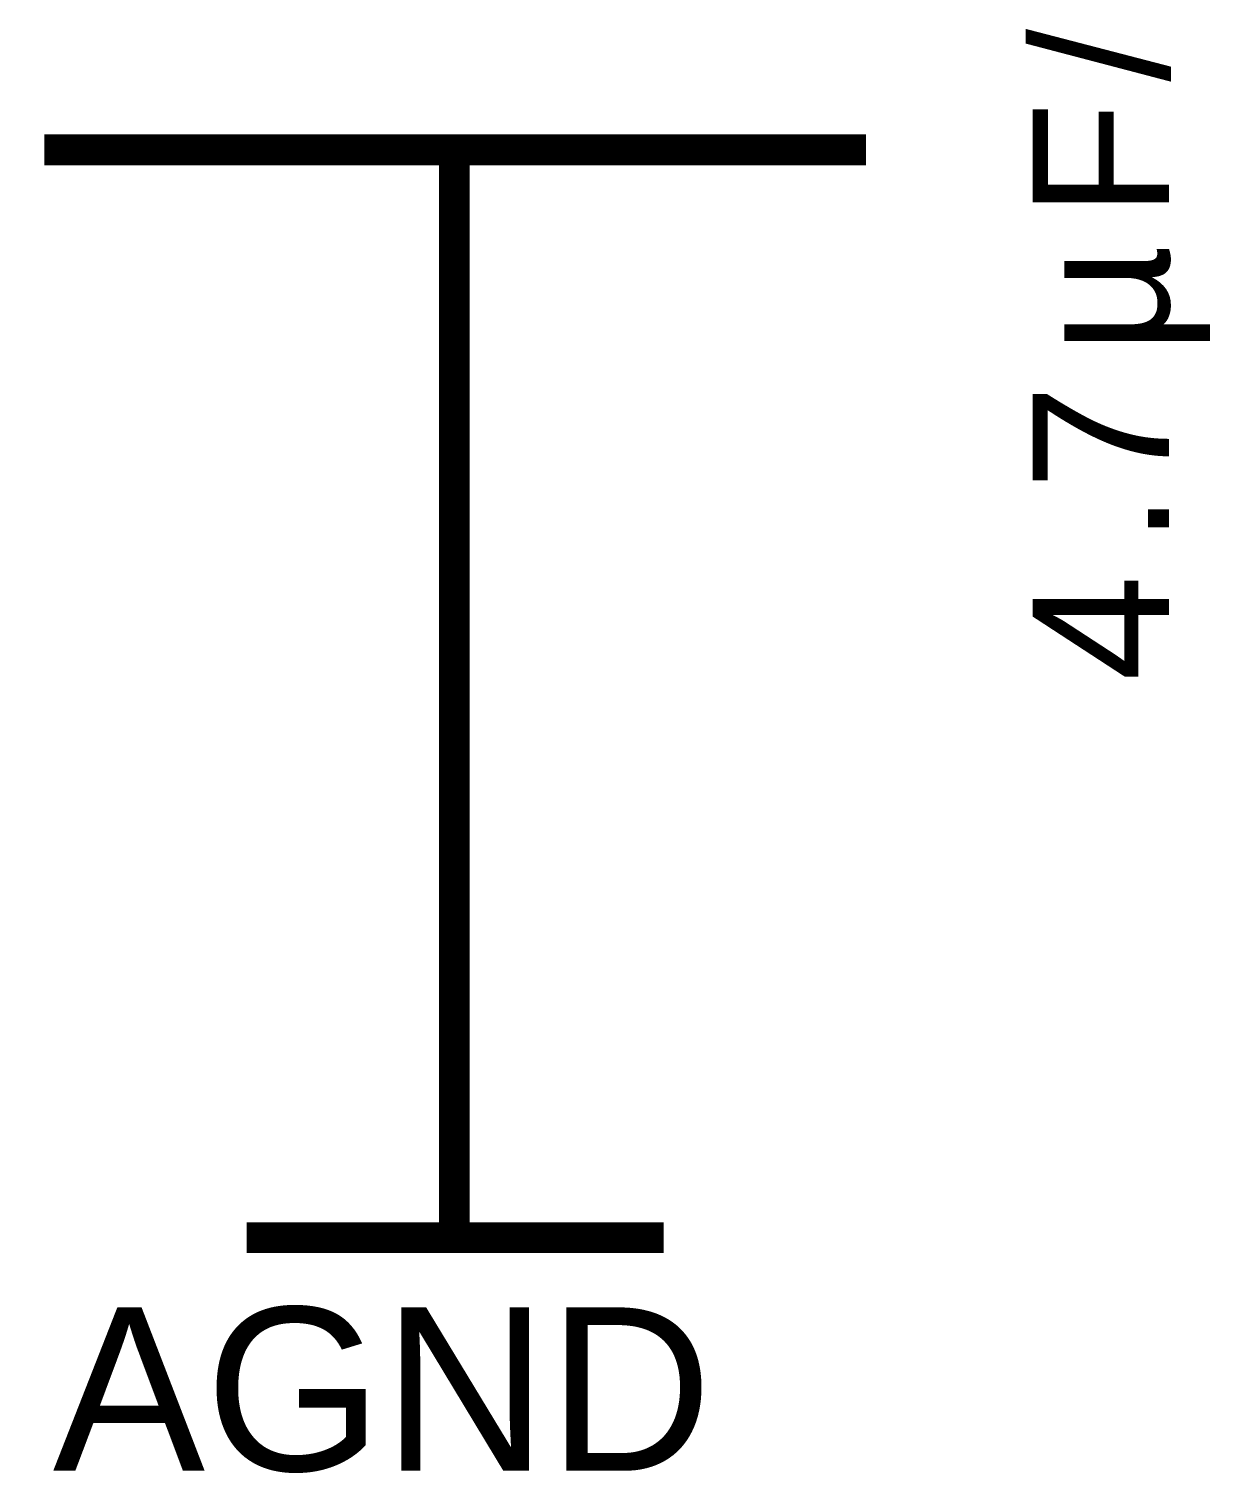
# Model space of a CAD drawing. Header units: millimetres. Extents: x -2024 to 917, y -725 to 13.
# Drawn here: x -1445.79 to -1434.3, y -434.04 to -419.99 of the extents above; entities that cross this region are included whole.
import ezdxf

# ---------------------------------------------------------------- set-up
doc = ezdxf.new("R2010")
doc.units = ezdxf.units.MM
doc.styles.get("Standard").update_dxf_attribs({"font": 'arial.ttf'})

msp = doc.modelspace()

# ---------------------------------------------------------------- linework, layer by layer
at = {"color": 7, "const_width": 0.3}
for points in [[(-1445.637, -421.165), (-1437.643, -421.165)], [(-1441.648, -421.165), (-1441.648, -424.178)], [(-1441.648, -426.662), (-1441.648, -424.178)], [(-1441.648, -426.662), (-1441.648, -431.746)], [(-1443.667, -431.746), (-1439.612, -431.746)]]:
    msp.add_lwpolyline(points, dxfattribs=at)

# ---------------------------------------------------------------- texts
at = {"color": 7}
for s, p in [('/', (-1434.697, -420.502)), ('F', (-1434.697, -421.827)), ('µ', (-1434.697, -423.152)), ('7', (-1434.697, -424.476)), ('.', (-1434.697, -425.006)), ('4', (-1434.697, -426.331))]:
    msp.add_text(s, height=1.325, rotation=90, dxfattribs=at).set_placement(p)
msp.add_text('AGND', height=1.5897, dxfattribs=at).set_placement((-1445.554, -434.014))

doc.saveas('drawing.dxf')
